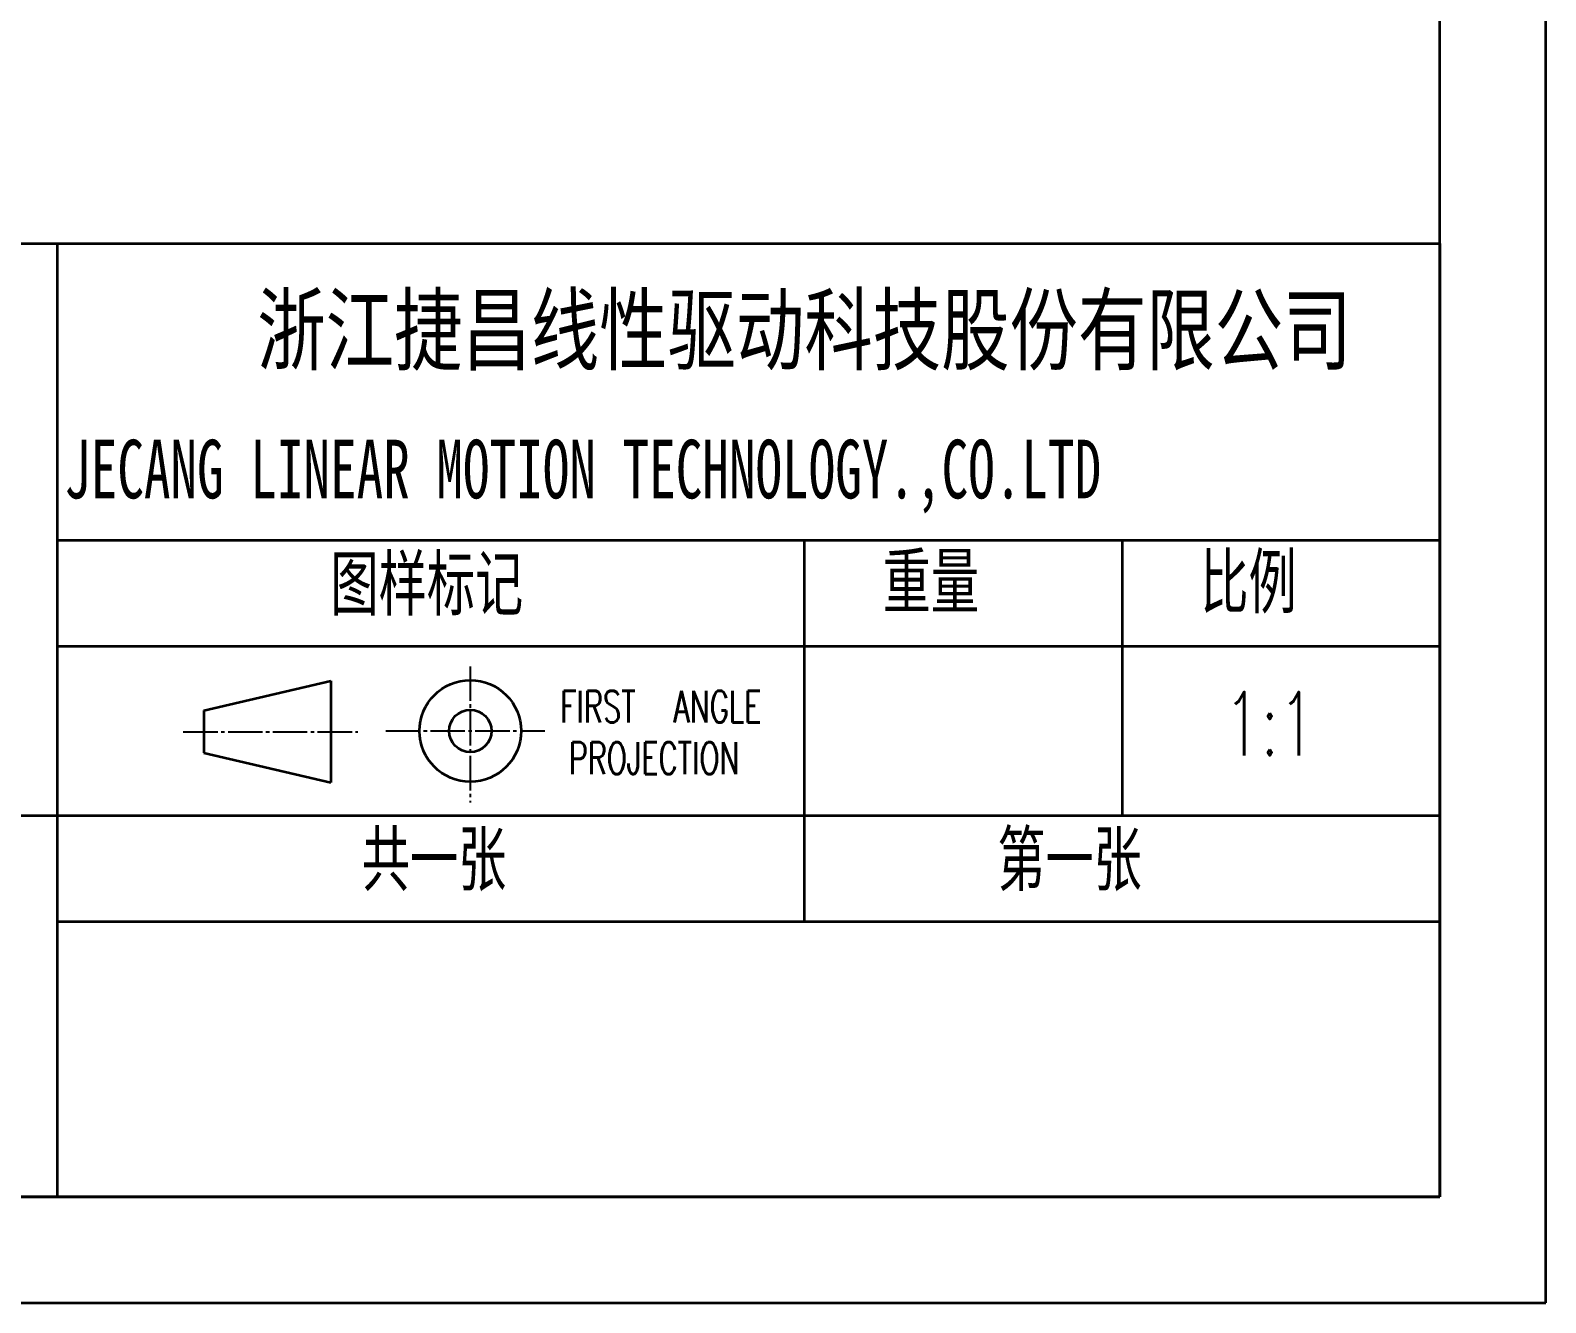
# Model space of a CAD drawing. Header units: millimetres. Extents: x 20580 to 29102, y 1988 to 5937.
# Drawn here: x 27762 to 29081, y 2064 to 3172 of the extents above; entities that cross this region are included whole.
import ezdxf

# ---------------------------------------------------------------- set-up
doc = ezdxf.new("R2010")
doc.units = ezdxf.units.MM
doc.linetypes.add('EB_DASHDOT', pattern=[39, 30, -3, 3, -3])
for name, color, linetype, lineweight in [('CAXA0', 7, 'Continuous', 70), ('CAXA1', 1, 'EB_DASHDOT', 25), ('CAXA3', 7, 'Continuous', 18), ('CAXA4', 3, 'Continuous', 25), ('图框', 7, 'Continuous', 25)]:
    doc.layers.add(name, color=color, linetype=linetype, lineweight=lineweight)
doc.styles.add('机械', font='txt', dxfattribs={"width": 0.667, "bigfont": 'gbcbig.shx'})
doc.styles.add('标准', font='', dxfattribs={"width": 0.667})
doc.styles.get('标准').set_extended_font_data('FangSong_GB2312')

msp = doc.modelspace()

# ---------------------------------------------------------------- linework, layer by layer
at = {"linetype": 'EB_DASHDOT', "lineweight": 25}
msp.add_line((28145.035, 2617.811), (28145.035, 2499.352), dxfattribs=at)
at = {"linetype": 'Continuous', "lineweight": 35}
for p, q in [((27912.978, 2579.358), (28023.648, 2605.181)), ((28023.648, 2605.181), (28023.648, 2516.645)), ((27912.978, 2579.358), (27912.978, 2542.468)), ((27912.978, 2579.358), (27912.978, 2542.468)), ((27912.978, 2542.468), (28023.648, 2516.645))]:
    msp.add_line(p, q, dxfattribs=at)
for radius in [44.268, 18.445]:
    msp.add_circle((28145.035, 2561.545), radius, dxfattribs=at)
at = {"layer": 'CAXA0', "linetype": 'Continuous', "lineweight": 35}
for p, q in [((28989.271, 2155.93), (28989.271, 5844.938)), ((25669.164, 2985.957), (28989.271, 2985.957)), ((27785.148, 2985.957), (27785.148, 2155.93)), ((28989.271, 2985.957), (28989.271, 2155.93)), ((27785.148, 2727.726), (28989.271, 2727.726)), ((28435.92, 2727.726), (28435.92, 2395.715)), ((28712.596, 2727.726), (28712.596, 2487.941)), ((27785.148, 2635.501), (28989.271, 2635.501)), ((26775.866, 2487.941), (27785.148, 2487.941)), ((27785.148, 2487.941), (28989.271, 2487.941)), ((27785.148, 2395.715), (28989.271, 2395.715)), ((24064.445, 2155.93), (28989.271, 2155.93)), ((28989.271, 2155.93), (25669.164, 2155.93))]:
    msp.add_line(p, q, dxfattribs=at)
at = {"layer": 'CAXA1', "linetype": 'EB_DASHDOT', "lineweight": 25}
for p, q in [((27895.128, 2560.913), (28047.01, 2560.913)), ((28071.357, 2561.545), (28209.9, 2561.545))]:
    msp.add_line(p, q, dxfattribs=at)
at = {"layer": 'CAXA3', "linetype": 'Continuous', "lineweight": 35}
for p, q in [((29081.497, 2063.705), (29081.497, 5937.164)), ((23603.319, 2063.705), (29081.497, 2063.705))]:
    msp.add_line(p, q, dxfattribs=at)

# ---------------------------------------------------------------- texts
at = {"linetype": 'Continuous', "lineweight": 25, "attachment_point": 1}
for s, insert, char_height, style in [('{\\fSimSun|b0|i0|c134|p2;图样标记}', (28023.263, 2713.153), 46.11261, '标准'), ('{\\fSimSun|b0|i0|c134|p2;重量}', (28504.135, 2715.147), 46.11261, '标准'), ('{\\fSimSun|b0|i0|c134|p2;比例}', (28780.811, 2714.898), 46.11261, '标准'), ('FIRST  ANGLE', (28223.427, 2596.604), 27.66756, '机械'), ('PROJECTION', (28230.742, 2551.721), 27.6676, '机械'), ('{\\fSimSun|b0|i0|c134|p2;共一张}', (28050.602, 2473.367), 46.11261, '标准'), ('{\\fSimSun|b0|i0|c134|p2;第一张}', (28603.953, 2473.367), 46.11261, '标准')]:
    msp.add_mtext(s, dxfattribs=dict(at, insert=insert, char_height=char_height, style=style))
at = {"layer": 'CAXA4', "linetype": 'Continuous', "lineweight": 25, "insert": (28801.64, 2595.537), "char_height": 55.3351, "attachment_point": 1, "style": '机械'}
msp.add_mtext('1:1', dxfattribs=at)
at = {"layer": '图框', "lineweight": 15, "insert": (27959.517, 2940.038), "char_height": 58.21794, "width": 1087.57491, "attachment_point": 1, "style": '标准'}
msp.add_mtext('{\\W0.75;浙江捷昌线性驱动科技股份有限公司}', dxfattribs=at)
at = {"layer": '图框', "linetype": 'Continuous', "lineweight": 15, "insert": (27791.37, 2815.127), "char_height": 51.03, "attachment_point": 1, "style": '标准'}
msp.add_mtext('JECANG LINEAR MOTION TECHNOLOGY.,CO.LTD', dxfattribs=at)

doc.saveas('drawing.dxf')
